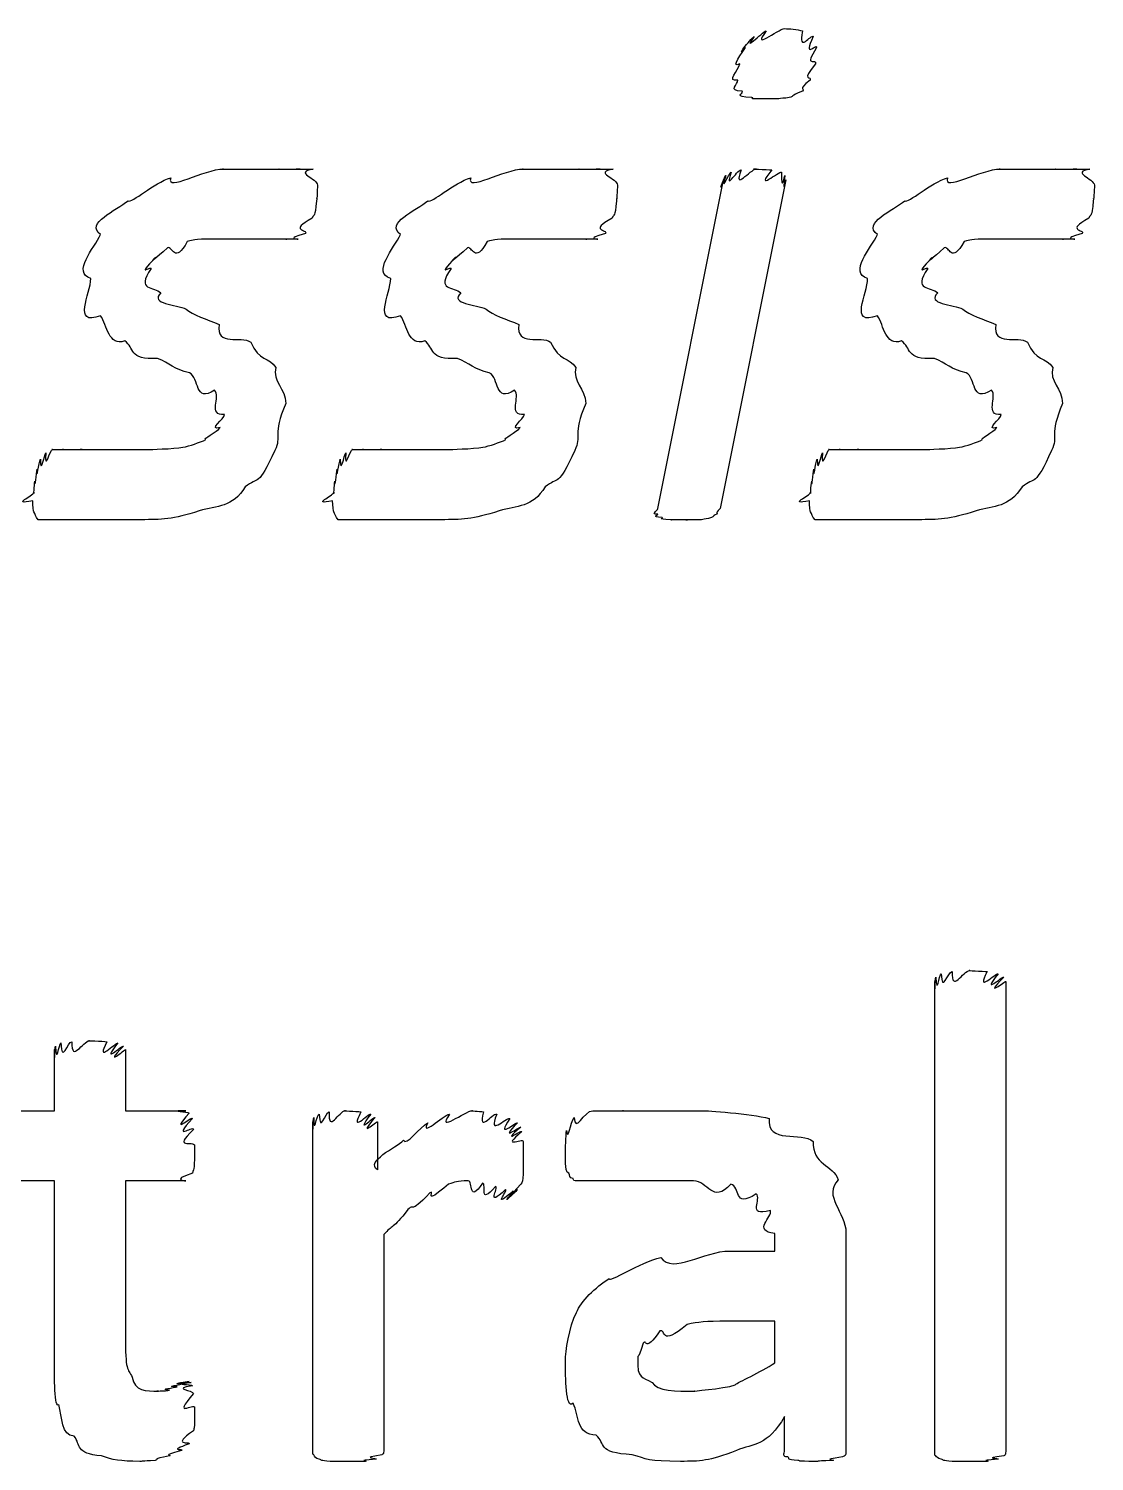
# Model space of a CAD drawing. Header units: millimetres. Extents: x 0 to 216, y 0 to 279.
# Drawn here: x 54.91 to 60.28, y 190.28 to 197.49 of the extents above; entities that cross this region are included whole.
import ezdxf

# ---------------------------------------------------------------- set-up
doc = ezdxf.new("R2010")
doc.units = ezdxf.units.MM
doc.layers.get('0').update_dxf_attribs({"linetype": 'CONTINUOUS'})

msp = doc.modelspace()

# ---------------------------------------------------------------- linework, layer by layer
at = {"color": 0}
for p, q in [((58.874, 197.314), (58.874, 197.314)), ((56.3686, 196.703), (56.3686, 196.703)), ((57.8778, 196.703), (57.8778, 196.703)), ((58.0803, 195.077), (58.4108, 196.73)), ((58.7252, 196.73), (58.3942, 195.077)), ((60.2767, 196.703), (60.2767, 196.703)), ((59.4734, 190.339), (59.4734, 192.698)), ((59.8318, 192.698), (59.8318, 190.339)), ((55.0443, 192.048), (55.0443, 192.356)), ((55.4027, 192.356), (55.4027, 192.048)), ((54.7688, 192.048), (55.0443, 192.048)), ((55.4027, 192.048), (55.7057, 192.048)), ((56.3439, 190.339), (56.3439, 191.992)), ((56.6692, 191.992), (56.6692, 191.75)), ((57.4022, 191.811), (57.4022, 191.811)), ((55.0443, 191.695), (54.7631, 191.695)), ((55.0443, 190.802), (55.0443, 191.695)), ((55.7057, 191.695), (55.4027, 191.695)), ((55.4027, 191.695), (55.4027, 190.923)), ((56.702, 191.425), (56.702, 190.339)), ((58.6687, 191.342), (58.6687, 191.43)), ((59.0268, 191.436), (59.0268, 190.339)), ((58.4426, 191.342), (58.6687, 191.342)), ((58.6687, 190.989), (58.4316, 190.989)), ((58.6687, 190.78), (58.6687, 190.989)), ((55.7498, 190.554), (55.7498, 190.554)), ((58.7181, 190.339), (58.7181, 190.51))]:
    msp.add_line(p, q, dxfattribs=at)
for points in [[(58.5653, 197.452), (58.499, 197.361), (58.6038, 197.475), (58.626, 197.48)], [(58.626, 197.48), (58.5459, 197.372), (58.6825, 197.491), (58.7195, 197.491)], [(58.7195, 197.491), (58.7375, 197.491), (58.7858, 197.487), (58.8077, 197.48)], [(58.8077, 197.48), (58.7858, 197.361), (58.8518, 197.466), (58.8627, 197.452)], [(58.5212, 197.397), (58.462, 197.332), (58.5459, 197.437), (58.5653, 197.452)], [(58.8627, 197.452), (58.8077, 197.332), (58.8793, 197.419), (58.8793, 197.397)], [(58.4937, 197.314), (58.4398, 197.288), (58.51, 197.375), (58.5212, 197.397)], [(58.8793, 197.397), (58.8105, 197.288), (58.8807, 197.347), (58.874, 197.314)], [(58.4824, 197.232), (58.4246, 197.222), (58.4853, 197.281), (58.4937, 197.314)], [(58.874, 197.314), (58.7968, 197.222), (58.8574, 197.254), (58.8465, 197.232)], [(58.5047, 197.177), (58.4288, 197.178), (58.4853, 197.21), (58.4824, 197.232)], [(58.8465, 197.232), (58.7774, 197.178), (58.8257, 197.19), (58.8077, 197.177)], [(58.5541, 197.144), (58.451, 197.149), (58.5156, 197.162), (58.5047, 197.177)], [(58.6479, 197.138), (58.499, 197.138), (58.5791, 197.139), (58.5541, 197.144)], [(58.7417, 197.144), (58.6892, 197.138), (58.6839, 197.138), (58.6479, 197.138)], [(58.8077, 197.177), (58.7417, 197.149), (58.7664, 197.151), (58.7417, 197.144)], [(55.6299, 196.741), (55.6024, 196.667), (55.8024, 196.785), (55.8945, 196.785)], [(55.8945, 196.785), (55.8631, 196.785), (55.9954, 196.785), (56.0433, 196.785)], [(56.0433, 196.785), (56.0765, 196.785), (56.1344, 196.785), (56.1756, 196.785)], [(56.1756, 196.785), (56.1566, 196.785), (56.2501, 196.785), (56.2804, 196.785)], [(56.2804, 196.785), (56.2158, 196.785), (56.3316, 196.785), (56.3467, 196.785)], [(56.3467, 196.785), (56.2448, 196.766), (56.3686, 196.739), (56.3686, 196.703)], [(57.1391, 196.741), (57.1115, 196.667), (57.3112, 196.785), (57.4036, 196.785)], [(57.4036, 196.785), (57.3719, 196.785), (57.5042, 196.785), (57.5525, 196.785)], [(57.5525, 196.785), (57.5853, 196.785), (57.6432, 196.785), (57.6848, 196.785)], [(57.6848, 196.785), (57.6654, 196.785), (57.7592, 196.785), (57.7896, 196.785)], [(57.7896, 196.785), (57.7247, 196.785), (57.8404, 196.785), (57.8556, 196.785)], [(57.8556, 196.785), (57.7536, 196.766), (57.8778, 196.739), (57.8778, 196.703)], [(58.4108, 196.73), (58.3777, 196.638), (58.4137, 196.744), (58.4218, 196.752)], [(58.4218, 196.752), (58.3918, 196.653), (58.4383, 196.765), (58.4496, 196.769)], [(58.4496, 196.769), (58.4137, 196.664), (58.4771, 196.78), (58.499, 196.78)], [(58.499, 196.78), (58.4577, 196.667), (58.5459, 196.785), (58.5763, 196.785)], [(58.5763, 196.785), (58.5212, 196.785), (58.6341, 196.783), (58.6535, 196.78)], [(58.6535, 196.78), (58.5611, 196.664), (58.692, 196.776), (58.7029, 196.769)], [(58.7029, 196.769), (58.7005, 196.653), (58.7195, 196.759), (58.7195, 196.752)], [(58.7195, 196.752), (58.7043, 196.638), (58.7252, 196.737), (58.7252, 196.73)], [(59.5383, 196.741), (59.5104, 196.667), (59.7105, 196.785), (59.8029, 196.785)], [(59.8029, 196.785), (59.7711, 196.785), (59.9034, 196.785), (59.9514, 196.785)], [(59.9514, 196.785), (59.9846, 196.785), (60.0424, 196.785), (60.0837, 196.785)], [(60.0837, 196.785), (60.0646, 196.785), (60.1581, 196.785), (60.1885, 196.785)], [(60.1885, 196.785), (60.1239, 196.785), (60.2396, 196.785), (60.2548, 196.785)], [(60.2548, 196.785), (60.1528, 196.766), (60.2767, 196.739), (60.2767, 196.703)], [(55.415, 196.625), (55.433, 196.612), (55.5445, 196.715), (55.6299, 196.741)], [(56.3686, 196.703), (56.3633, 196.594), (56.3658, 196.658), (56.3633, 196.625)], [(56.9239, 196.625), (56.9419, 196.612), (57.0537, 196.715), (57.1391, 196.741)], [(57.8778, 196.703), (57.8721, 196.594), (57.875, 196.658), (57.8721, 196.625)], [(59.3231, 196.625), (59.3411, 196.612), (59.4526, 196.715), (59.5383, 196.741)], [(60.2767, 196.703), (60.2714, 196.594), (60.2738, 196.658), (60.2714, 196.625)], [(55.2771, 196.455), (55.1974, 196.512), (55.3558, 196.577), (55.415, 196.625)], [(56.3633, 196.625), (56.3548, 196.532), (56.352, 196.566), (56.3411, 196.537)], [(56.7863, 196.455), (56.7062, 196.512), (56.8646, 196.577), (56.9239, 196.625)], [(57.8721, 196.625), (57.8637, 196.532), (57.8612, 196.566), (57.8499, 196.537)], [(59.1855, 196.455), (59.1054, 196.512), (59.2638, 196.577), (59.3231, 196.625)], [(60.2714, 196.625), (60.2629, 196.532), (60.2601, 196.566), (60.2492, 196.537)], [(56.3411, 196.537), (56.2197, 196.473), (56.3217, 196.482), (56.3079, 196.46)], [(57.8499, 196.537), (57.7289, 196.473), (57.8309, 196.482), (57.8171, 196.46)], [(60.2492, 196.537), (60.1278, 196.473), (60.2297, 196.482), (60.216, 196.46)], [(55.2277, 196.234), (55.1311, 196.263), (55.2443, 196.388), (55.2771, 196.455)], [(55.7128, 196.421), (55.6493, 196.3), (55.6383, 196.402), (55.6137, 196.388)], [(55.8504, 196.432), (55.7308, 196.432), (55.7526, 196.428), (55.7128, 196.421)], [(56.0105, 196.432), (55.9622, 196.432), (55.9125, 196.432), (55.8504, 196.432)], [(56.1262, 196.432), (56.0546, 196.432), (56.0571, 196.432), (56.0105, 196.432)], [(56.2088, 196.432), (56.1164, 196.432), (56.159, 196.432), (56.1262, 196.432)], [(56.2695, 196.432), (56.1647, 196.432), (56.2335, 196.432), (56.2088, 196.432)], [(56.3079, 196.46), (56.1936, 196.432), (56.2832, 196.432), (56.2695, 196.432)], [(56.7365, 196.234), (56.6402, 196.263), (56.7531, 196.388), (56.7863, 196.455)], [(57.2216, 196.421), (57.1581, 196.3), (57.1472, 196.402), (57.1225, 196.388)], [(57.3595, 196.432), (57.2396, 196.432), (57.2615, 196.428), (57.2216, 196.421)], [(57.5194, 196.432), (57.471, 196.432), (57.4216, 196.432), (57.3595, 196.432)], [(57.6351, 196.432), (57.5635, 196.432), (57.5663, 196.432), (57.5194, 196.432)], [(57.7176, 196.432), (57.6255, 196.432), (57.6682, 196.432), (57.6351, 196.432)], [(57.7783, 196.432), (57.6735, 196.432), (57.7427, 196.432), (57.7176, 196.432)], [(57.8171, 196.46), (57.7024, 196.432), (57.7921, 196.432), (57.7783, 196.432)], [(59.1358, 196.234), (59.0391, 196.263), (59.1524, 196.388), (59.1855, 196.455)], [(59.6209, 196.421), (59.5574, 196.3), (59.5464, 196.402), (59.5217, 196.388)], [(59.7588, 196.432), (59.6388, 196.432), (59.6607, 196.428), (59.6209, 196.421)], [(59.9186, 196.432), (59.8703, 196.432), (59.8205, 196.432), (59.7588, 196.432)], [(60.0343, 196.432), (59.9627, 196.432), (59.9652, 196.432), (59.9186, 196.432)], [(60.1169, 196.432), (60.0244, 196.432), (60.0675, 196.432), (60.0343, 196.432)], [(60.1775, 196.432), (60.0728, 196.432), (60.1416, 196.432), (60.1169, 196.432)], [(60.216, 196.46), (60.1017, 196.432), (60.1913, 196.432), (60.1775, 196.432)], [(55.553, 196.339), (55.451, 196.234), (55.5308, 196.301), (55.5308, 196.284)], [(55.6137, 196.388), (55.4814, 196.27), (55.5667, 196.357), (55.553, 196.339)], [(57.0618, 196.339), (56.9599, 196.234), (57.0399, 196.301), (57.0399, 196.284)], [(57.1225, 196.388), (56.9902, 196.27), (57.0756, 196.357), (57.0618, 196.339)], [(59.461, 196.339), (59.3591, 196.234), (59.4388, 196.301), (59.4388, 196.284)], [(59.5217, 196.388), (59.3894, 196.27), (59.4748, 196.357), (59.461, 196.339)], [(55.5308, 196.284), (55.451, 196.168), (55.5473, 196.196), (55.5805, 196.162)], [(57.0399, 196.284), (56.9599, 196.168), (57.0562, 196.196), (57.0893, 196.162)], [(59.4388, 196.284), (59.3591, 196.168), (59.4554, 196.196), (59.4886, 196.162)], [(55.2771, 196.047), (55.1311, 195.991), (55.2277, 196.16), (55.2277, 196.234)], [(56.7863, 196.047), (56.6402, 195.991), (56.7365, 196.16), (56.7365, 196.234)], [(59.1855, 196.047), (59.0391, 195.991), (59.1358, 196.16), (59.1358, 196.234)], [(55.5805, 196.162), (55.5212, 196.105), (55.6588, 196.105), (55.7071, 196.08)], [(57.0893, 196.162), (57.0301, 196.105), (57.168, 196.105), (57.2163, 196.08)], [(59.4886, 196.162), (59.4293, 196.105), (59.5672, 196.105), (59.6152, 196.08)], [(55.3985, 195.92), (55.3159, 195.892), (55.3103, 195.998), (55.2771, 196.047)], [(55.7071, 196.08), (55.7375, 196.053), (55.8133, 196.027), (55.8726, 196.003)], [(56.9076, 195.92), (56.8247, 195.892), (56.8194, 195.998), (56.7863, 196.047)], [(57.2163, 196.08), (57.2463, 196.053), (57.3222, 196.027), (57.3814, 196.003)], [(59.3065, 195.92), (59.224, 195.892), (59.2183, 195.998), (59.1855, 196.047)], [(59.6152, 196.08), (59.6456, 196.053), (59.7214, 196.027), (59.7807, 196.003)], [(55.8726, 196.003), (55.856, 195.888), (55.9841, 195.95), (56.0324, 195.914)], [(57.3814, 196.003), (57.3648, 195.888), (57.4933, 195.95), (57.5412, 195.914)], [(59.7807, 196.003), (59.7641, 195.888), (59.8921, 195.95), (59.9405, 195.914)], [(55.5639, 195.832), (55.415, 195.822), (55.4496, 195.887), (55.3985, 195.92)], [(56.0324, 195.914), (56.0723, 195.818), (56.1262, 195.839), (56.159, 195.787)], [(57.0727, 195.832), (56.9239, 195.822), (56.9584, 195.887), (56.9076, 195.92)], [(57.5412, 195.914), (57.5814, 195.818), (57.6351, 195.839), (57.6682, 195.787)], [(59.472, 195.832), (59.3231, 195.822), (59.3577, 195.887), (59.3065, 195.92)], [(59.9405, 195.914), (59.9803, 195.818), (60.0343, 195.839), (60.0675, 195.787)], [(55.7237, 195.76), (55.6493, 195.774), (55.6218, 195.81), (55.5639, 195.832)], [(57.2325, 195.76), (57.1581, 195.774), (57.1306, 195.81), (57.0727, 195.832)], [(59.6318, 195.76), (59.5574, 195.774), (59.5298, 195.81), (59.472, 195.832)], [(55.8504, 195.672), (55.7484, 195.606), (55.7749, 195.734), (55.7237, 195.76)], [(56.159, 195.787), (56.1386, 195.719), (56.2088, 195.679), (56.2088, 195.606)], [(57.3595, 195.672), (57.2576, 195.606), (57.2837, 195.734), (57.2325, 195.76)], [(57.6682, 195.787), (57.6474, 195.719), (57.7176, 195.679), (57.7176, 195.606)], [(59.7588, 195.672), (59.6565, 195.606), (59.6829, 195.734), (59.6318, 195.76)], [(60.0675, 195.787), (60.0467, 195.719), (60.1169, 195.679), (60.1169, 195.606)], [(55.9001, 195.55), (55.8147, 195.542), (55.8835, 195.641), (55.8504, 195.672)], [(57.4089, 195.55), (57.3236, 195.542), (57.3927, 195.641), (57.3595, 195.672)], [(59.8082, 195.55), (59.7228, 195.542), (59.7916, 195.641), (59.7588, 195.672)], [(56.2088, 195.606), (56.1386, 195.443), (56.1894, 195.442), (56.1538, 195.369)], [(57.7176, 195.606), (57.6474, 195.443), (57.6986, 195.442), (57.6626, 195.369)], [(60.1169, 195.606), (60.0467, 195.443), (60.0975, 195.442), (60.0618, 195.369)], [(55.8782, 195.484), (55.8147, 195.469), (55.9001, 195.529), (55.9001, 195.55)], [(57.3871, 195.484), (57.3236, 195.469), (57.4089, 195.529), (57.4089, 195.55)], [(59.7863, 195.484), (59.7228, 195.469), (59.8082, 195.529), (59.8082, 195.55)], [(55.8063, 195.424), (55.7858, 195.425), (55.8631, 195.462), (55.8782, 195.484)], [(57.3155, 195.424), (57.2946, 195.425), (57.3719, 195.462), (57.3871, 195.484)], [(59.7147, 195.424), (59.6939, 195.425), (59.7711, 195.462), (59.7863, 195.484)], [(55.5255, 195.374), (55.5142, 195.374), (55.6465, 195.377), (55.6906, 195.385)], [(55.6906, 195.385), (55.7237, 195.392), (55.7759, 195.409), (55.8063, 195.424)], [(57.0343, 195.374), (57.0234, 195.374), (57.1556, 195.377), (57.1997, 195.385)], [(57.1997, 195.385), (57.2325, 195.392), (57.2851, 195.409), (57.3155, 195.424)], [(59.4335, 195.374), (59.4222, 195.374), (59.5545, 195.377), (59.5986, 195.385)], [(59.5986, 195.385), (59.6318, 195.392), (59.6844, 195.409), (59.7147, 195.424)], [(54.9575, 195.275), (54.9547, 195.209), (54.966, 195.309), (54.9741, 195.325)], [(54.9741, 195.325), (54.9741, 195.238), (54.9935, 195.349), (55.0016, 195.358)], [(55.0016, 195.358), (54.9921, 195.255), (55.0238, 195.374), (55.0347, 195.374)], [(55.0347, 195.374), (55.0182, 195.374), (55.0679, 195.374), (55.0898, 195.374)], [(55.0898, 195.374), (55.0651, 195.374), (55.1462, 195.374), (55.1836, 195.374)], [(55.1836, 195.374), (55.1395, 195.374), (55.2662, 195.374), (55.3212, 195.374)], [(55.3212, 195.374), (55.3667, 195.374), (55.444, 195.374), (55.5255, 195.374)], [(56.1538, 195.369), (56.0684, 195.182), (56.0709, 195.238), (56.0049, 195.187)], [(56.4667, 195.275), (56.4638, 195.209), (56.4748, 195.309), (56.4829, 195.325)], [(56.4829, 195.325), (56.4829, 195.238), (56.5023, 195.349), (56.5108, 195.358)], [(56.5108, 195.358), (56.5009, 195.255), (56.5326, 195.374), (56.5436, 195.374)], [(56.5436, 195.374), (56.527, 195.374), (56.5767, 195.374), (56.599, 195.374)], [(56.599, 195.374), (56.5739, 195.374), (56.6554, 195.374), (56.6924, 195.374)], [(56.6924, 195.374), (56.6484, 195.374), (56.7754, 195.374), (56.8304, 195.374)], [(56.8304, 195.374), (56.8759, 195.374), (56.9528, 195.374), (57.0343, 195.374)], [(57.6626, 195.369), (57.5772, 195.182), (57.58, 195.238), (57.5137, 195.187)], [(58.8656, 195.275), (58.8627, 195.209), (58.874, 195.309), (58.8821, 195.325)], [(58.8821, 195.325), (58.8821, 195.238), (58.9015, 195.349), (58.9097, 195.358)], [(58.9097, 195.358), (58.9001, 195.255), (58.9319, 195.374), (58.9428, 195.374)], [(58.9428, 195.374), (58.9262, 195.374), (58.976, 195.374), (58.9979, 195.374)], [(58.9979, 195.374), (58.9732, 195.374), (59.0543, 195.374), (59.0917, 195.374)], [(59.0917, 195.374), (59.0476, 195.374), (59.1742, 195.374), (59.2296, 195.374)], [(59.2296, 195.374), (59.2748, 195.374), (59.352, 195.374), (59.4335, 195.374)], [(60.0618, 195.369), (59.9765, 195.182), (59.9793, 195.238), (59.913, 195.187)], [(54.9465, 195.214), (54.948, 195.171), (54.9533, 195.255), (54.9575, 195.275)], [(56.4554, 195.214), (56.4568, 195.171), (56.4624, 195.255), (56.4667, 195.275)], [(58.8546, 195.214), (58.856, 195.171), (58.8617, 195.255), (58.8656, 195.275)], [(54.9409, 195.159), (54.9409, 195.132), (54.9423, 195.195), (54.9465, 195.214)], [(56.0049, 195.187), (55.94, 195.079), (55.8641, 195.094), (55.7735, 195.065)], [(56.4501, 195.159), (56.4501, 195.132), (56.4515, 195.195), (56.4554, 195.214)], [(57.5137, 195.187), (57.4492, 195.079), (57.3733, 195.094), (57.2823, 195.065)], [(58.849, 195.159), (58.849, 195.132), (58.8504, 195.195), (58.8546, 195.214)], [(59.913, 195.187), (59.848, 195.079), (59.7726, 195.094), (59.6815, 195.065)], [(54.9356, 195.115), (54.8199, 195.094), (54.9381, 195.14), (54.9409, 195.159)], [(54.9409, 195.06), (54.9381, 195.061), (54.9356, 195.093), (54.9356, 195.115)], [(56.4444, 195.115), (56.3287, 195.094), (56.4473, 195.14), (56.4501, 195.159)], [(56.4501, 195.06), (56.4473, 195.061), (56.4444, 195.093), (56.4444, 195.115)], [(58.8437, 195.115), (58.728, 195.094), (58.8465, 195.14), (58.849, 195.159)], [(58.849, 195.06), (58.8465, 195.061), (58.8437, 195.093), (58.8437, 195.115)], [(54.9631, 195.021), (54.948, 195.035), (54.948, 195.049), (54.9409, 195.06)], [(55.7735, 195.065), (55.6383, 195.021), (55.5833, 195.021), (55.4814, 195.021)], [(56.472, 195.021), (56.4568, 195.035), (56.4568, 195.049), (56.4501, 195.06)], [(57.2823, 195.065), (57.1472, 195.021), (57.0921, 195.021), (56.9902, 195.021)], [(58.0803, 195.049), (58.039, 195.046), (58.0803, 195.065), (58.0803, 195.077)], [(58.1021, 195.032), (58.0429, 195.035), (58.0831, 195.045), (58.0803, 195.049)], [(58.1462, 195.021), (58.0651, 195.024), (58.1131, 195.028), (58.1021, 195.032)], [(58.3501, 195.032), (58.3255, 195.024), (58.3226, 195.024), (58.3008, 195.021)], [(58.3777, 195.049), (58.3516, 195.035), (58.3639, 195.039), (58.3501, 195.032)], [(58.3942, 195.077), (58.3629, 195.046), (58.3847, 195.056), (58.3777, 195.049)], [(58.8712, 195.021), (58.856, 195.035), (58.856, 195.049), (58.849, 195.06)], [(59.6815, 195.065), (59.5464, 195.021), (59.4914, 195.021), (59.3894, 195.021)], [(55.0347, 195.021), (54.9741, 195.021), (54.9811, 195.021), (54.9631, 195.021)], [(55.1505, 195.021), (55.0362, 195.021), (55.0679, 195.021), (55.0347, 195.021)], [(55.305, 195.021), (55.2457, 195.021), (55.1974, 195.021), (55.1505, 195.021)], [(55.4814, 195.021), (55.3558, 195.021), (55.36, 195.021), (55.305, 195.021)], [(56.5436, 195.021), (56.4829, 195.021), (56.49, 195.021), (56.472, 195.021)], [(56.6593, 195.021), (56.545, 195.021), (56.5767, 195.021), (56.5436, 195.021)], [(56.8138, 195.021), (56.7545, 195.021), (56.7062, 195.021), (56.6593, 195.021)], [(56.9902, 195.021), (56.8646, 195.021), (56.8688, 195.021), (56.8138, 195.021)], [(58.2235, 195.021), (58.1021, 195.021), (58.1642, 195.021), (58.1462, 195.021)], [(58.3008, 195.021), (58.1642, 195.021), (58.2524, 195.021), (58.2235, 195.021)], [(58.9428, 195.021), (58.8821, 195.021), (58.8892, 195.021), (58.8712, 195.021)], [(59.0585, 195.021), (58.9442, 195.021), (58.976, 195.021), (58.9428, 195.021)], [(59.213, 195.021), (59.1538, 195.021), (59.1054, 195.021), (59.0585, 195.021)], [(59.3894, 195.021), (59.2638, 195.021), (59.2681, 195.021), (59.213, 195.021)], [(59.4734, 192.698), (59.4734, 192.606), (59.4748, 192.712), (59.479, 192.72)], [(59.479, 192.72), (59.4843, 192.621), (59.4953, 192.732), (59.5066, 192.737)], [(59.5066, 192.737), (59.5094, 192.632), (59.5394, 192.748), (59.5616, 192.748)], [(59.5616, 192.748), (59.5574, 192.635), (59.6166, 192.753), (59.6498, 192.753)], [(59.6498, 192.753), (59.6276, 192.753), (59.7158, 192.75), (59.738, 192.748)], [(59.738, 192.748), (59.6745, 192.632), (59.7821, 192.743), (59.793, 192.737)], [(59.793, 192.737), (59.7006, 192.621), (59.8166, 192.727), (59.8205, 192.72)], [(59.8205, 192.72), (59.7119, 192.606), (59.8318, 192.705), (59.8318, 192.698)], [(55.0443, 192.356), (55.0443, 192.257), (55.0457, 192.364), (55.0499, 192.373)], [(55.0499, 192.373), (55.0556, 192.271), (55.0665, 192.385), (55.0774, 192.389)], [(55.0774, 192.389), (55.0803, 192.279), (55.1106, 192.395), (55.1325, 192.395)], [(55.1325, 192.395), (55.1286, 192.282), (55.1879, 192.4), (55.2207, 192.4)], [(55.2207, 192.4), (55.1988, 192.4), (55.287, 192.398), (55.3089, 192.395)], [(55.3089, 192.395), (55.2457, 192.279), (55.353, 192.392), (55.3642, 192.389)], [(55.3642, 192.389), (55.2718, 192.271), (55.3875, 192.38), (55.3918, 192.373)], [(55.3918, 192.373), (55.2827, 192.257), (55.4027, 192.359), (55.4027, 192.356)], [(55.7057, 192.048), (55.6094, 192.048), (55.7181, 192.043), (55.7223, 192.036)], [(55.7223, 192.036), (55.6204, 191.918), (55.7347, 192.023), (55.7389, 192.009)], [(55.7389, 192.009), (55.6288, 191.889), (55.7445, 191.976), (55.7445, 191.954)], [(56.3439, 191.992), (56.3439, 191.9), (56.3453, 192.006), (56.3492, 192.014)], [(56.3492, 192.014), (56.3506, 191.915), (56.3619, 192.027), (56.3771, 192.031)], [(56.3771, 192.031), (56.3795, 191.926), (56.4074, 192.042), (56.4265, 192.042)], [(56.4265, 192.042), (56.4212, 191.929), (56.4762, 192.048), (56.5094, 192.048)], [(56.5094, 192.048), (56.4829, 192.048), (56.5644, 192.045), (56.5863, 192.042)], [(56.5863, 192.042), (56.527, 191.926), (56.6251, 192.038), (56.636, 192.031)], [(56.636, 192.031), (56.5492, 191.915), (56.654, 192.022), (56.6579, 192.014)], [(56.6579, 192.014), (56.5602, 191.9), (56.6692, 191.999), (56.6692, 191.992)], [(56.9225, 191.987), (56.884, 191.911), (56.9958, 192.023), (57.0329, 192.031)], [(57.0329, 192.031), (56.9613, 191.929), (57.1115, 192.048), (57.1486, 192.048)], [(57.1486, 192.048), (57.1292, 192.048), (57.1817, 192.045), (57.2036, 192.042)], [(57.2036, 192.042), (57.1733, 191.926), (57.2477, 192.038), (57.2699, 192.031)], [(57.2699, 192.031), (57.2216, 191.911), (57.3169, 192.016), (57.3359, 192.009)], [(57.3359, 192.009), (57.259, 191.896), (57.3663, 191.994), (57.3747, 191.987)], [(57.6213, 191.948), (57.627, 191.885), (57.6407, 191.992), (57.6598, 192.014)], [(57.6598, 192.014), (57.6626, 191.929), (57.7095, 192.048), (57.7536, 192.048)], [(57.7536, 192.048), (57.7508, 192.048), (57.8485, 192.048), (57.9078, 192.048)], [(57.9078, 192.048), (57.8693, 192.048), (58.0291, 192.048), (58.0954, 192.048)], [(58.0954, 192.048), (58.123, 192.048), (58.2344, 192.048), (58.3046, 192.048)], [(58.3046, 192.048), (58.324, 192.048), (58.5488, 192.034), (58.6412, 192.009)], [(58.6412, 192.009), (58.626, 191.878), (58.8063, 191.944), (58.8617, 191.893)], [(55.7445, 191.954), (55.6313, 191.845), (55.7498, 191.904), (55.7498, 191.871)], [(56.8015, 191.899), (56.8096, 191.867), (56.8854, 191.965), (56.9225, 191.987)], [(57.3747, 191.987), (57.2728, 191.882), (57.3871, 191.972), (57.3913, 191.965)], [(57.3913, 191.965), (57.2809, 191.871), (57.3966, 191.954), (57.3966, 191.943)], [(57.3966, 191.943), (57.2837, 191.849), (57.4022, 191.915), (57.4022, 191.893)], [(57.6157, 191.849), (57.6157, 191.841), (57.6171, 191.926), (57.6213, 191.948)], [(55.7498, 191.871), (55.7498, 191.75), (55.7459, 191.762), (55.7389, 191.733)], [(56.6692, 191.75), (56.6085, 191.794), (56.7602, 191.861), (56.8015, 191.899)], [(57.4022, 191.893), (57.4022, 191.808), (57.4022, 191.846), (57.4022, 191.811)], [(58.8617, 191.893), (58.8574, 191.775), (58.9622, 191.777), (58.9883, 191.7)], [(57.4022, 191.811), (57.4022, 191.739), (57.4022, 191.75), (57.4022, 191.728)], [(57.6157, 191.783), (57.6157, 191.775), (57.6157, 191.827), (57.6157, 191.849)], [(57.6322, 191.733), (57.6185, 191.735), (57.6185, 191.764), (57.6157, 191.783)], [(55.7389, 191.733), (55.6175, 191.695), (55.7195, 191.695), (55.7057, 191.695)], [(57.4022, 191.728), (57.4022, 191.695), (57.398, 191.689), (57.3913, 191.678)], [(57.6545, 191.706), (57.6337, 191.709), (57.6393, 191.722), (57.6322, 191.733)], [(57.0272, 191.678), (56.8868, 191.558), (56.9666, 191.656), (56.9337, 191.634)], [(57.1267, 191.695), (57.0675, 191.695), (57.0604, 191.689), (57.0272, 191.678)], [(57.1983, 191.684), (57.1267, 191.576), (57.1514, 191.695), (57.1267, 191.695)], [(57.2643, 191.667), (57.1733, 191.565), (57.223, 191.68), (57.1983, 191.684)], [(57.314, 191.651), (57.2107, 191.554), (57.2823, 191.663), (57.2643, 191.667)], [(57.3525, 191.645), (57.2396, 191.543), (57.3278, 191.647), (57.314, 191.651)], [(57.3747, 191.651), (57.2615, 191.543), (57.3634, 191.645), (57.3525, 191.645)], [(57.3913, 191.678), (57.2728, 191.554), (57.3814, 191.657), (57.3747, 191.651)], [(57.682, 191.695), (57.6488, 191.695), (57.6612, 191.698), (57.6545, 191.706)], [(57.7536, 191.695), (57.6735, 191.695), (57.6957, 191.695), (57.682, 191.695)], [(57.875, 191.695), (57.7398, 191.695), (57.7868, 191.695), (57.7536, 191.695)], [(58.0401, 191.695), (57.9533, 191.695), (57.9219, 191.695), (57.875, 191.695)], [(58.2605, 191.695), (58.0817, 191.695), (58.1064, 191.695), (58.0401, 191.695)], [(58.4482, 191.678), (58.3544, 191.576), (58.3336, 191.695), (58.2605, 191.695)], [(58.5749, 191.629), (58.4563, 191.554), (58.499, 191.667), (58.4482, 191.678)], [(58.9883, 191.7), (58.9082, 191.62), (59.0268, 191.535), (59.0268, 191.436)], [(56.9337, 191.634), (56.8205, 191.518), (56.8635, 191.587), (56.8233, 191.551)], [(58.6465, 191.546), (58.5227, 191.51), (58.608, 191.607), (58.5749, 191.629)], [(56.8233, 191.551), (56.7436, 191.448), (56.7461, 191.476), (56.702, 191.425)], [(58.6687, 191.43), (58.553, 191.444), (58.6602, 191.513), (58.6465, 191.546)], [(57.8362, 191.204), (57.8323, 191.179), (57.9921, 191.287), (58.0954, 191.309)], [(58.0954, 191.309), (58.1561, 191.224), (58.3131, 191.342), (58.4426, 191.342)], [(57.6711, 191.033), (57.6929, 191.088), (57.766, 191.16), (57.8362, 191.204)], [(57.6157, 190.791), (57.6157, 190.831), (57.6337, 190.963), (57.6711, 191.033)], [(58.4316, 190.989), (58.3173, 190.989), (58.2856, 190.984), (58.2277, 190.973)], [(55.4027, 190.923), (55.3999, 190.731), (55.4136, 190.755), (55.4359, 190.708)], [(58.0898, 190.94), (58.0125, 190.824), (58.0249, 190.904), (58.0072, 190.879)], [(58.2277, 190.973), (58.0856, 190.853), (58.1258, 190.953), (58.0898, 190.94)], [(58.0072, 190.879), (57.9755, 190.776), (57.9797, 190.831), (57.9797, 190.802)], [(55.0665, 190.57), (55.0443, 190.54), (55.0443, 190.713), (55.0443, 190.802)], [(57.6545, 190.576), (57.6157, 190.54), (57.6157, 190.71), (57.6157, 190.791)], [(57.9797, 190.802), (57.9755, 190.694), (58.003, 190.71), (58.0513, 190.681)], [(58.4701, 190.669), (58.4824, 190.683), (58.5982, 190.731), (58.6687, 190.78)], [(55.4359, 190.708), (55.4482, 190.637), (55.5046, 190.637), (55.5681, 190.637)], [(55.5681, 190.637), (55.5322, 190.637), (55.608, 190.638), (55.6232, 190.642)], [(55.6232, 190.642), (55.5625, 190.647), (55.6507, 190.655), (55.6616, 190.658)], [(55.6616, 190.658), (55.5872, 190.658), (55.6867, 190.671), (55.6948, 190.675)], [(55.6948, 190.675), (55.6066, 190.669), (55.7142, 190.686), (55.7223, 190.686)], [(55.7223, 190.686), (55.6175, 190.669), (55.7294, 190.683), (55.7332, 190.681)], [(55.7332, 190.681), (55.6246, 190.665), (55.7389, 190.675), (55.7389, 190.664)], [(55.7389, 190.664), (55.6288, 190.647), (55.7445, 190.643), (55.7445, 190.625)], [(58.0513, 190.681), (58.0746, 190.637), (58.1738, 190.637), (58.2662, 190.637)], [(58.2662, 190.637), (58.2401, 190.637), (58.4069, 190.647), (58.4701, 190.669)], [(55.1438, 190.41), (55.0774, 190.412), (55.0845, 190.507), (55.0665, 190.57)], [(55.7445, 190.625), (55.6313, 190.493), (55.7498, 190.583), (55.7498, 190.554)], [(55.7498, 190.554), (55.7498, 190.416), (55.747, 190.467), (55.7445, 190.438)], [(57.7702, 190.416), (57.6711, 190.416), (57.6834, 190.512), (57.6545, 190.576)], [(58.7181, 190.51), (58.6299, 190.357), (58.5639, 190.375), (58.4757, 190.339)], [(55.2813, 190.311), (55.1462, 190.324), (55.1794, 190.366), (55.1438, 190.41)], [(55.7445, 190.438), (55.6246, 190.357), (55.7332, 190.386), (55.7223, 190.372)], [(57.9519, 190.317), (57.7702, 190.328), (57.821, 190.372), (57.7702, 190.416)], [(55.6839, 190.339), (55.5696, 190.308), (55.645, 190.318), (55.6232, 190.311)], [(55.7223, 190.372), (55.6066, 190.331), (55.7018, 190.35), (55.6839, 190.339)], [(56.3492, 190.317), (56.3439, 190.313), (56.3439, 190.331), (56.3439, 190.339)], [(56.702, 190.339), (56.6995, 190.313), (56.6981, 190.324), (56.691, 190.317)], [(58.4757, 190.339), (58.335, 190.284), (58.2937, 190.284), (58.1946, 190.284)], [(58.7347, 190.306), (58.7029, 190.306), (58.7181, 190.324), (58.7181, 190.339)], [(59.0268, 190.339), (59.0268, 190.306), (59.0215, 190.313), (59.0102, 190.306)], [(59.479, 190.311), (59.4734, 190.308), (59.4734, 190.328), (59.4734, 190.339)], [(59.8318, 190.339), (59.829, 190.308), (59.8276, 190.318), (59.8205, 190.311)], [(55.4743, 190.284), (55.3752, 190.284), (55.3364, 190.292), (55.2813, 190.311)], [(55.5516, 190.289), (55.4743, 190.284), (55.499, 190.284), (55.4743, 190.284)], [(55.6232, 190.311), (55.5255, 190.295), (55.5763, 190.296), (55.5516, 190.289)], [(56.3771, 190.295), (56.3548, 190.298), (56.3563, 190.308), (56.3492, 190.317)], [(56.4321, 190.284), (56.3795, 190.287), (56.3908, 190.29), (56.3771, 190.295)], [(56.5203, 190.284), (56.4279, 190.284), (56.4568, 190.284), (56.4321, 190.284)], [(56.6085, 190.284), (56.4981, 190.284), (56.5559, 190.284), (56.5203, 190.284)], [(56.6635, 190.295), (56.545, 190.287), (56.6332, 190.287), (56.6085, 190.284)], [(56.691, 190.317), (56.5711, 190.298), (56.6773, 190.302), (56.6635, 190.295)], [(58.1946, 190.284), (58.0305, 190.284), (58.0249, 190.295), (57.9519, 190.317)], [(58.7844, 190.289), (58.7252, 190.29), (58.7456, 190.298), (58.7347, 190.306)], [(58.8726, 190.284), (58.7692, 190.284), (58.8063, 190.285), (58.7844, 190.289)], [(58.9608, 190.289), (58.8465, 190.284), (58.9125, 190.284), (58.8726, 190.284)], [(59.0102, 190.306), (58.8864, 190.29), (58.9827, 190.292), (58.9608, 190.289)], [(59.5066, 190.295), (59.4843, 190.298), (59.4857, 190.307), (59.479, 190.311)], [(59.5616, 190.284), (59.5094, 190.287), (59.5203, 190.29), (59.5066, 190.295)], [(59.6498, 190.284), (59.5574, 190.284), (59.5863, 190.284), (59.5616, 190.284)], [(59.738, 190.284), (59.6276, 190.284), (59.6858, 190.284), (59.6498, 190.284)], [(59.793, 190.295), (59.6745, 190.287), (59.7627, 190.287), (59.738, 190.284)], [(59.8205, 190.311), (59.7006, 190.298), (59.8068, 190.302), (59.793, 190.295)]]:
    msp.add_open_spline(points, degree=3, dxfattribs=at)

doc.saveas('drawing.dxf')
